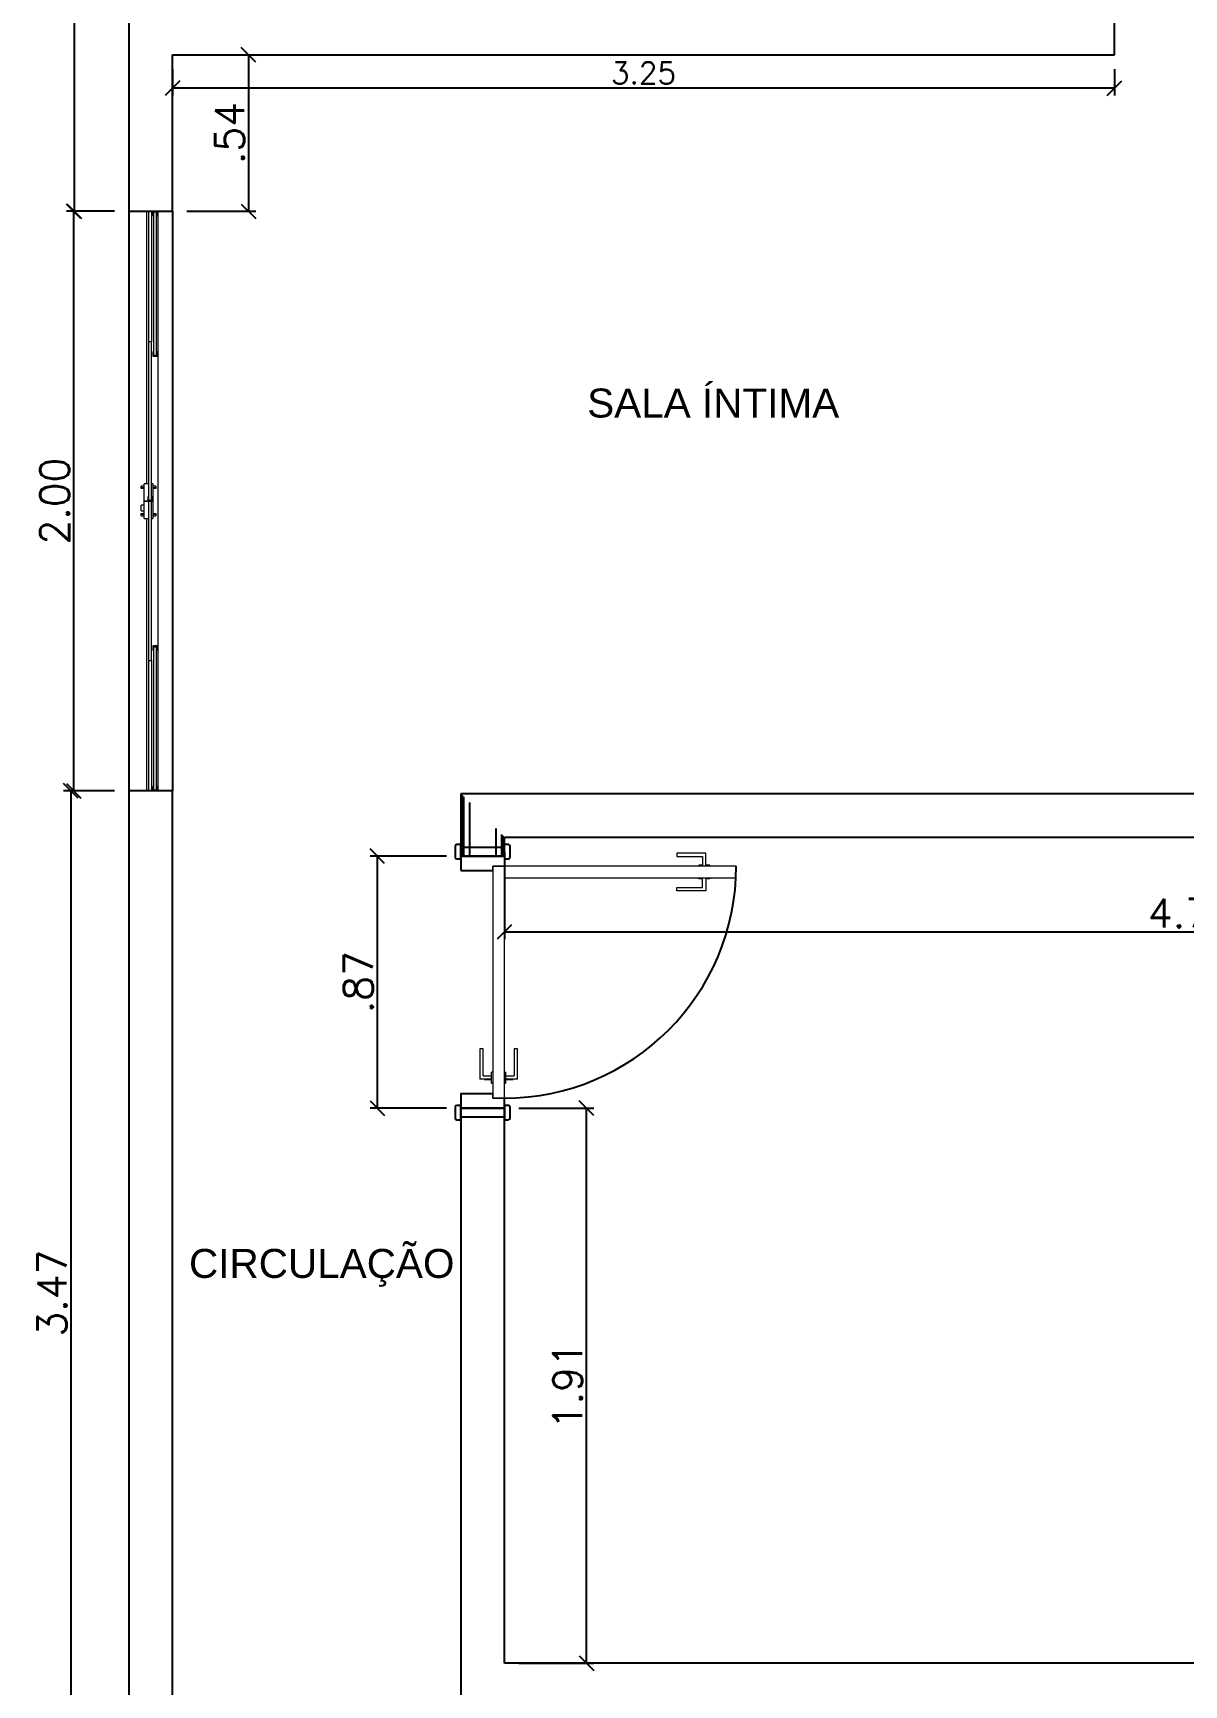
# Model space of a CAD drawing. Header units: metres. Extents: x 49881.8 to 49890.2, y 45902.3 to 45921.9.
# Drawn here: x 49881.78 to 49885.75, y 45910.67 to 45916.37 of the extents above; entities that cross this region are included whole.
import ezdxf

# ---------------------------------------------------------------- set-up
doc = ezdxf.new("R2010")
doc.units = ezdxf.units.M
doc.layers.add('A-FLOR-PATT', color=8, linetype='Continuous', lineweight=9)
for name, color, linetype in [('ARQ-ALVNARIA (Paredes)', 4, 'Continuous'), ('ARQ-ESQ-01', 1, 'Continuous'), ('LEGENDAS', 30, 'Continuous')]:
    doc.layers.add(name, color=color, linetype=linetype)
doc.styles.add('ROMANS', font='romans.shx')
doc.styles.get("Standard").update_dxf_attribs({"font": 'arial.ttf'})
doc.dimstyles.new('1-50', dxfattribs={"dimscale": 0.5, "dimtxt": 0.2, "dimasz": 0.1, "dimexe": 0.05, "dimexo": 0.1, "dimgap": 0.03, "dimtad": 1, "dimzin": 5, "dimdsep": 46, "dimtxsty": 'ROMANS', "dimblk": 'OBLIQUE', "dimcen": 0, "dimclrd": 256, "dimclre": 256, "dimclrt": 2, "dimadec": 0, "dimazin": 0, "dimtfac": 1, "dimtofl": 0, "dimtmove": 2, "dimatfit": 3, "dimfxl": 0.04, "dimtolj": 1, "dimtzin": 1, "dimarcsym": 0})

# ---------------------------------------------------------------- blocks, each defined once
blk = doc.blocks.new('_Oblique')
at = {"color": 0, "linetype": 'ByBlock', "lineweight": -2}
blk.add_line((-0.5, -0.5), (0.5, 0.5), dxfattribs=at)
blk = doc.blocks.new('*D91')
at = {"layer": 'Defpoints', "color": 0, "transparency": 16777216}
for p in [(49882.2564, 45916.2918), (49885.5064, 45916.2918), (49882.2564, 45916.1765)]:
    blk.add_point(p, dxfattribs=at)
at = {"layer": 'LEGENDAS', "lineweight": -2, "transparency": 16777216}
for p, q in [((49882.2564, 45916.2418), (49882.2564, 45916.1515)), ((49885.5064, 45916.2418), (49885.5064, 45916.1515)), ((49885.5064, 45916.1765), (49882.2564, 45916.1765))]:
    blk.add_line(p, q, dxfattribs=at)
at = {"layer": 'LEGENDAS', "lineweight": -2, "transparency": 16777216, "xscale": 0.05, "yscale": 0.05, "zscale": 0.05, "rotation": 180}
blk.add_blockref('_Oblique', (49882.2564, 45916.1765), dxfattribs=at)
at = {"layer": 'LEGENDAS', "lineweight": -2, "transparency": 16777216, "xscale": 0.05, "yscale": 0.05, "zscale": 0.05}
blk.add_blockref('_Oblique', (49885.5064, 45916.1765), dxfattribs=at)
at = {"layer": 'LEGENDAS', "color": 2, "transparency": 16777216, "insert": (49883.8814, 45916.229), "char_height": 0.1, "attachment_point": 5, "style": 'ROMANS'}
blk.add_mtext('\\A1;{\\H0.75x;3.25}', dxfattribs=at)
blk = doc.blocks.new('*D92')
at = {"layer": 'Defpoints', "color": 0, "transparency": 16777216}
for p in [(49882.2564, 45916.2918), (49882.2564, 45915.7518), (49882.5186, 45915.7518)]:
    blk.add_point(p, dxfattribs=at)
at = {"layer": 'LEGENDAS', "lineweight": -2, "transparency": 16777216}
for p, q in [((49882.3064, 45916.2918), (49882.5436, 45916.2918)), ((49882.5186, 45916.2918), (49882.5186, 45915.7518)), ((49882.3064, 45915.7518), (49882.5436, 45915.7518))]:
    blk.add_line(p, q, dxfattribs=at)
at = {"layer": 'LEGENDAS', "lineweight": -2, "transparency": 16777216, "xscale": 0.05, "yscale": 0.05, "zscale": 0.05}
for p, rotation in [((49882.5186, 45916.2918), 90), ((49882.5186, 45915.7518), 270)]:
    blk.add_blockref('_Oblique', p, dxfattribs=dict(at, rotation=rotation))
at = {"layer": 'LEGENDAS', "color": 2, "transparency": 16777216, "insert": (49882.4536, 45916.0218), "char_height": 0.1, "attachment_point": 5, "rotation": 90, "style": 'ROMANS'}
blk.add_mtext('\\A1;.54', dxfattribs=at)
blk = doc.blocks.new('*D107')
at = {"layer": 'Defpoints', "color": 0, "transparency": 16777216}
for p in [(49882.1064, 45917.6418), (49881.9177, 45915.7518), (49882.1064, 45915.7518)]:
    blk.add_point(p, dxfattribs=at)
at = {"layer": 'LEGENDAS', "lineweight": -2, "transparency": 16777216}
for p, q in [((49882.0564, 45917.6418), (49881.8927, 45917.6418)), ((49881.9177, 45917.6418), (49881.9177, 45915.7518)), ((49882.0564, 45915.7518), (49881.8927, 45915.7518))]:
    blk.add_line(p, q, dxfattribs=at)
at = {"layer": 'LEGENDAS', "lineweight": -2, "transparency": 16777216, "xscale": 0.05, "yscale": 0.05, "zscale": 0.05}
for p, rotation in [((49881.9177, 45917.6418), 90), ((49881.9177, 45915.7518), 270)]:
    blk.add_blockref('_Oblique', p, dxfattribs=dict(at, rotation=rotation))
at = {"layer": 'LEGENDAS', "color": 2, "transparency": 16777216, "insert": (49881.8527, 45916.6968), "char_height": 0.1, "attachment_point": 5, "rotation": 90, "style": 'ROMANS'}
blk.add_mtext('\\A1;1.89', dxfattribs=at)
blk = doc.blocks.new('*D108')
at = {"layer": 'Defpoints', "color": 0, "transparency": 16777216}
for p in [(49882.1064, 45915.7518), (49881.9153, 45913.7518), (49882.1064, 45913.7518)]:
    blk.add_point(p, dxfattribs=at)
at = {"layer": 'LEGENDAS', "lineweight": -2, "transparency": 16777216}
for p, q in [((49882.0564, 45915.7518), (49881.8903, 45915.7518)), ((49881.9153, 45915.7518), (49881.9153, 45913.7518)), ((49882.0564, 45913.7518), (49881.8903, 45913.7518))]:
    blk.add_line(p, q, dxfattribs=at)
at = {"layer": 'LEGENDAS', "lineweight": -2, "transparency": 16777216, "xscale": 0.05, "yscale": 0.05, "zscale": 0.05}
for p, rotation in [((49881.9153, 45915.7518), 90), ((49881.9153, 45913.7518), 270)]:
    blk.add_blockref('_Oblique', p, dxfattribs=dict(at, rotation=rotation))
at = {"layer": 'LEGENDAS', "color": 2, "transparency": 16777216, "insert": (49881.8503, 45914.7518), "char_height": 0.1, "attachment_point": 5, "rotation": 90, "style": 'ROMANS'}
blk.add_mtext('\\A1;2.00', dxfattribs=at)
blk = doc.blocks.new('*D109')
at = {"layer": 'Defpoints', "color": 0, "transparency": 16777216}
for p in [(49882.1064, 45913.7518), (49881.906, 45910.2859), (49882.1064, 45910.2859)]:
    blk.add_point(p, dxfattribs=at)
at = {"layer": 'LEGENDAS', "lineweight": -2, "transparency": 16777216}
for p, q in [((49882.0564, 45913.7518), (49881.881, 45913.7518)), ((49881.906, 45913.7518), (49881.906, 45910.2859)), ((49882.0564, 45910.2859), (49881.881, 45910.2859))]:
    blk.add_line(p, q, dxfattribs=at)
at = {"layer": 'LEGENDAS', "lineweight": -2, "transparency": 16777216, "xscale": 0.05, "yscale": 0.05, "zscale": 0.05}
for p, rotation in [((49881.906, 45913.7518), 90), ((49881.906, 45910.2859), 270)]:
    blk.add_blockref('_Oblique', p, dxfattribs=dict(at, rotation=rotation))
at = {"layer": 'LEGENDAS', "color": 2, "transparency": 16777216, "insert": (49881.841, 45912.0188), "char_height": 0.1, "attachment_point": 5, "rotation": 90, "style": 'ROMANS'}
blk.add_mtext('\\A1;3.47', dxfattribs=at)
blk = doc.blocks.new('*D141')
at = {"layer": 'Defpoints', "color": 0, "transparency": 16777216}
for p in [(49883.2514, 45913.5268), (49882.963, 45912.6568), (49883.2514, 45912.6568)]:
    blk.add_point(p, dxfattribs=at)
at = {"layer": 'LEGENDAS', "lineweight": -2, "transparency": 16777216}
for p, q in [((49883.2014, 45913.5268), (49882.938, 45913.5268)), ((49882.963, 45913.5268), (49882.963, 45912.6568)), ((49883.2014, 45912.6568), (49882.938, 45912.6568))]:
    blk.add_line(p, q, dxfattribs=at)
at = {"layer": 'LEGENDAS', "lineweight": -2, "transparency": 16777216, "xscale": 0.05, "yscale": 0.05, "zscale": 0.05}
for p, rotation in [((49882.963, 45913.5268), 90), ((49882.963, 45912.6568), 270)]:
    blk.add_blockref('_Oblique', p, dxfattribs=dict(at, rotation=rotation))
at = {"layer": 'LEGENDAS', "color": 2, "transparency": 16777216, "insert": (49882.898, 45913.0918), "char_height": 0.1, "attachment_point": 5, "rotation": 90, "style": 'ROMANS'}
blk.add_mtext('\\A1;.87', dxfattribs=at)
blk = doc.blocks.new('*D142')
at = {"layer": 'ARQ-ALVNARIA (Paredes)', "lineweight": -2, "transparency": 16777216}
for p, q in [((49883.4514, 45912.6568), (49883.7096, 45912.6568)), ((49883.6846, 45910.7418), (49883.6846, 45912.6568)), ((49883.4514, 45910.7418), (49883.7096, 45910.7418))]:
    blk.add_line(p, q, dxfattribs=at)
at = {"layer": 'Defpoints', "color": 0, "transparency": 16777216}
for p in [(49883.4014, 45912.6568), (49883.6846, 45912.6568), (49883.4014, 45910.7418)]:
    blk.add_point(p, dxfattribs=at)
at = {"layer": 'ARQ-ALVNARIA (Paredes)', "lineweight": -2, "transparency": 16777216, "xscale": 0.05, "yscale": 0.05, "zscale": 0.05}
for p, rotation in [((49883.6846, 45912.6568), 90), ((49883.6846, 45910.7418), 270)]:
    blk.add_blockref('_Oblique', p, dxfattribs=dict(at, rotation=rotation))
at = {"layer": 'ARQ-ALVNARIA (Paredes)', "color": 2, "transparency": 16777216, "insert": (49883.6196, 45911.6993), "char_height": 0.1, "attachment_point": 5, "rotation": 90, "style": 'ROMANS'}
blk.add_mtext('\\A1;1.91', dxfattribs=at)
blk = doc.blocks.new('*D144')
at = {"layer": 'Defpoints', "color": 0, "transparency": 16777216}
for p in [(49883.4014, 45913.5918), (49888.1414, 45913.5918), (49888.1414, 45913.2649)]:
    blk.add_point(p, dxfattribs=at)
at = {"layer": 'LEGENDAS', "lineweight": -2, "transparency": 16777216}
for p, q in [((49883.4014, 45913.5418), (49883.4014, 45913.2399)), ((49888.1414, 45913.5418), (49888.1414, 45913.2399)), ((49883.4014, 45913.2649), (49888.1414, 45913.2649))]:
    blk.add_line(p, q, dxfattribs=at)
at = {"layer": 'LEGENDAS', "lineweight": -2, "transparency": 16777216, "xscale": 0.05, "yscale": 0.05, "zscale": 0.05, "rotation": 180}
blk.add_blockref('_Oblique', (49883.4014, 45913.2649), dxfattribs=at)
at = {"layer": 'LEGENDAS', "lineweight": -2, "transparency": 16777216, "xscale": 0.05, "yscale": 0.05, "zscale": 0.05}
blk.add_blockref('_Oblique', (49888.1414, 45913.2649), dxfattribs=at)
at = {"layer": 'LEGENDAS', "color": 2, "transparency": 16777216, "insert": (49885.7714, 45913.3299), "char_height": 0.1, "attachment_point": 5, "style": 'ROMANS'}
blk.add_mtext('\\A1;4.74', dxfattribs=at)

msp = doc.modelspace()

# ---------------------------------------------------------------- hatches: boundary and pattern name
at = {"layer": 'A-FLOR-PATT'}
for points in [[(49882.1589, 45914.795), (49882.1586, 45914.7952), (49882.1489, 45914.795)], [(49882.1989, 45914.795), (49882.1986, 45914.7952), (49882.1889, 45914.795)], [(49882.1989, 45914.7084), (49882.1989, 45914.7085), (49882.1891, 45914.7084)]]:
    msp.add_hatch(color=256, dxfattribs=at).paths.add_polyline_path(points, flags=0)

# ---------------------------------------------------------------- linework, layer by layer
at = {"layer": 'A-FLOR-PATT', "lineweight": 25}
for p, q in [((49882.1064, 45915.7518), (49882.1889, 45915.7518)), ((49882.2039, 45915.7518), (49882.2564, 45915.7518)), ((49882.1889, 45913.7518), (49882.1064, 45913.7518)), ((49882.2564, 45913.7518), (49882.2039, 45913.7518))]:
    msp.add_line(p, q, dxfattribs=at)
at = {"layer": 'A-FLOR-PATT'}
for p, q in [((49882.1664, 45915.7518), (49882.1664, 45914.8114)), ((49882.1664, 45915.7518), (49882.1664, 45914.8114)), ((49882.1739, 45915.7518), (49882.1739, 45915.3018)), ((49882.1839, 45915.7518), (49882.1839, 45915.3018)), ((49882.2014, 45915.7493), (49882.1914, 45915.7493)), ((49882.1914, 45915.7493), (49882.1914, 45915.2543)), ((49882.2014, 45915.2543), (49882.2014, 45915.7493)), ((49882.2064, 45915.7518), (49882.2064, 45913.7518)), ((49882.2064, 45915.7518), (49882.2064, 45913.7518)), ((49882.1739, 45915.3018), (49882.1739, 45914.7543)), ((49882.1839, 45915.3018), (49882.1739, 45915.3018)), ((49882.1839, 45914.7543), (49882.1839, 45915.3018)), ((49882.1914, 45915.2543), (49882.2014, 45915.2543)), ((49882.1739, 45914.8118), (49882.1589, 45914.8118)), ((49882.1589, 45914.8018), (49882.1589, 45914.8118)), ((49882.1889, 45914.8118), (49882.1839, 45914.8118)), ((49882.1889, 45914.8114), (49882.1889, 45914.8118)), ((49882.1889, 45914.8118), (49882.1889, 45914.8018)), ((49882.1589, 45914.803), (49882.1489, 45914.803)), ((49882.1489, 45914.7981), (49882.1489, 45914.803)), ((49882.1489, 45914.7952), (49882.1489, 45914.7981)), ((49882.1489, 45914.7981), (49882.1589, 45914.7981)), ((49882.1589, 45914.7952), (49882.1489, 45914.7952)), ((49882.1589, 45914.795), (49882.1489, 45914.795)), ((49882.1589, 45914.7518), (49882.1589, 45914.8018)), ((49882.1739, 45914.7668), (49882.1714, 45914.7668)), ((49882.1714, 45914.7668), (49882.1714, 45914.7518)), ((49882.1739, 45914.7543), (49882.1739, 45914.7668)), ((49882.1839, 45914.7543), (49882.1739, 45914.7543)), ((49882.1739, 45914.7543), (49882.1839, 45914.7543)), ((49882.1864, 45914.7668), (49882.1839, 45914.7668)), ((49882.1839, 45914.7668), (49882.1839, 45914.7543)), ((49882.1864, 45914.7518), (49882.1864, 45914.7668)), ((49882.1989, 45914.803), (49882.1889, 45914.803)), ((49882.1889, 45914.8018), (49882.1889, 45914.7518)), ((49882.1889, 45914.7981), (49882.1989, 45914.7981)), ((49882.1989, 45914.7952), (49882.1889, 45914.7952)), ((49882.1989, 45914.795), (49882.1889, 45914.795)), ((49882.1989, 45914.803), (49882.1989, 45914.7981)), ((49882.1989, 45914.7981), (49882.1989, 45914.7952)), ((49882.1589, 45914.7377), (49882.1489, 45914.7377)), ((49882.1489, 45914.7177), (49882.1489, 45914.7377)), ((49882.1489, 45914.7177), (49882.1589, 45914.7177)), ((49882.1489, 45914.7085), (49882.1589, 45914.7085)), ((49882.1489, 45914.7055), (49882.1489, 45914.7084)), ((49882.1489, 45914.7084), (49882.1589, 45914.7084)), ((49882.1489, 45914.7006), (49882.1489, 45914.7055)), ((49882.1589, 45914.7055), (49882.1489, 45914.7055)), ((49882.1489, 45914.7006), (49882.1589, 45914.7006)), ((49882.1589, 45914.7018), (49882.1589, 45914.7518)), ((49882.1589, 45914.7518), (49882.1714, 45914.7518)), ((49882.1714, 45914.7518), (49882.1589, 45914.7518)), ((49882.1589, 45914.6918), (49882.1589, 45914.7018)), ((49882.1714, 45914.7518), (49882.1864, 45914.7518)), ((49882.1739, 45914.7518), (49882.1739, 45914.2018)), ((49882.1839, 45914.7518), (49882.1739, 45914.7518)), ((49882.1839, 45914.2018), (49882.1839, 45914.7518)), ((49882.1864, 45914.7518), (49882.1889, 45914.7518)), ((49882.1889, 45914.7518), (49882.1864, 45914.7518)), ((49882.1889, 45914.7518), (49882.1889, 45914.7018)), ((49882.1889, 45914.7085), (49882.1989, 45914.7085)), ((49882.1889, 45914.7084), (49882.1989, 45914.7084)), ((49882.1989, 45914.7055), (49882.1889, 45914.7055)), ((49882.1889, 45914.7018), (49882.1889, 45914.6918)), ((49882.1889, 45914.7006), (49882.1989, 45914.7006)), ((49882.1989, 45914.7084), (49882.1989, 45914.7055)), ((49882.1989, 45914.7055), (49882.1989, 45914.7006)), ((49882.1589, 45914.6918), (49882.1739, 45914.6918)), ((49882.1664, 45914.6921), (49882.1664, 45913.7518)), ((49882.1664, 45914.6921), (49882.1664, 45913.7518)), ((49882.1839, 45914.6918), (49882.1889, 45914.6918)), ((49882.1889, 45914.6918), (49882.1889, 45914.6921)), ((49882.2014, 45914.2493), (49882.1914, 45914.2493)), ((49882.1914, 45914.2493), (49882.1914, 45913.7543)), ((49882.2014, 45913.7543), (49882.2014, 45914.2493)), ((49882.1739, 45914.2018), (49882.1839, 45914.2018)), ((49882.1739, 45914.2018), (49882.1739, 45913.7518)), ((49882.1839, 45914.2018), (49882.1839, 45913.7518)), ((49882.1914, 45913.7543), (49882.2014, 45913.7543)), ((49883.9962, 45913.5367), (49883.9962, 45913.5253)), ((49884.0962, 45913.5367), (49883.9962, 45913.5367)), ((49883.9962, 45913.5253), (49884.0847, 45913.5253)), ((49884.0847, 45913.5253), (49884.0847, 45913.4958)), ((49884.0962, 45913.4958), (49884.0962, 45913.5367)), ((49884.2014, 45913.4918), (49883.4014, 45913.4918)), ((49883.4014, 45913.4518), (49884.2014, 45913.4518)), ((49884.0724, 45913.4958), (49884.0724, 45913.4918)), ((49884.0847, 45913.4958), (49884.0724, 45913.4958)), ((49884.0724, 45913.4478), (49884.0724, 45913.4518)), ((49884.0847, 45913.4478), (49884.0724, 45913.4478)), ((49884.0847, 45913.4183), (49884.0847, 45913.4478)), ((49884.1103, 45913.4958), (49884.0962, 45913.4958)), ((49884.0962, 45913.4478), (49884.0962, 45913.4068)), ((49884.1103, 45913.4478), (49884.0962, 45913.4478)), ((49884.1103, 45913.4918), (49884.1103, 45913.4958)), ((49884.1103, 45913.4518), (49884.1103, 45913.4478)), ((49884.2014, 45913.4518), (49884.2014, 45913.4918)), ((49883.9962, 45913.4183), (49884.0847, 45913.4183)), ((49883.9962, 45913.4068), (49883.9962, 45913.4183)), ((49884.0962, 45913.4068), (49883.9962, 45913.4068)), ((49883.3279, 45912.8618), (49883.3164, 45912.8618)), ((49883.3164, 45912.8618), (49883.3164, 45912.7569)), ((49883.3279, 45912.7684), (49883.3279, 45912.8618)), ((49883.4463, 45912.8618), (49883.4348, 45912.8618)), ((49883.4348, 45912.8618), (49883.4348, 45912.7684)), ((49883.4463, 45912.7569), (49883.4463, 45912.8618)), ((49883.3279, 45912.7684), (49883.3574, 45912.7684)), ((49883.3614, 45912.7808), (49883.3574, 45912.7808)), ((49883.3574, 45912.7748), (49883.3574, 45912.7808)), ((49883.3574, 45912.7488), (49883.3574, 45912.7748)), ((49883.4054, 45912.7808), (49883.4014, 45912.7808)), ((49883.4054, 45912.7808), (49883.4054, 45912.7748)), ((49883.4054, 45912.7748), (49883.4054, 45912.7488)), ((49883.4054, 45912.7684), (49883.4348, 45912.7684)), ((49883.3574, 45912.7569), (49883.3164, 45912.7569)), ((49883.3328, 45912.7562), (49883.3328, 45912.7571)), ((49883.3328, 45912.7563), (49883.3328, 45912.7562)), ((49883.3328, 45912.7562), (49883.3574, 45912.7562)), ((49883.3574, 45912.7428), (49883.3574, 45912.7488)), ((49883.3574, 45912.7428), (49883.3614, 45912.7428)), ((49883.4014, 45912.7428), (49883.4054, 45912.7428)), ((49883.4463, 45912.7569), (49883.4054, 45912.7569)), ((49883.4054, 45912.7562), (49883.4314, 45912.7562)), ((49883.4054, 45912.7488), (49883.4054, 45912.7428)), ((49883.4314, 45912.7571), (49883.4314, 45912.7562)), ((49883.4314, 45912.7562), (49883.4314, 45912.7563))]:
    msp.add_line(p, q, dxfattribs=at)
at = {"layer": 'A-FLOR-PATT', "lineweight": 15}
for p, q in [((49882.2039, 45915.7518), (49882.1889, 45915.7518)), ((49882.1889, 45915.7518), (49882.1889, 45915.7368)), ((49882.1889, 45915.7368), (49882.1914, 45915.7368)), ((49882.1914, 45915.7368), (49882.1914, 45915.7493)), ((49882.1914, 45915.7493), (49882.2014, 45915.7493)), ((49882.2014, 45915.7493), (49882.2014, 45915.7368)), ((49882.2014, 45915.7368), (49882.2039, 45915.7368)), ((49882.2039, 45915.7368), (49882.2039, 45915.7518)), ((49882.1914, 45915.2668), (49882.1889, 45915.2668)), ((49882.1889, 45915.2668), (49882.1889, 45915.2518)), ((49882.1889, 45915.2518), (49882.2039, 45915.2518)), ((49882.1914, 45915.2543), (49882.1914, 45915.2668)), ((49882.2014, 45915.2543), (49882.1914, 45915.2543)), ((49882.2039, 45915.2668), (49882.2014, 45915.2668)), ((49882.2014, 45915.2668), (49882.2014, 45915.2543)), ((49882.2039, 45915.2518), (49882.2039, 45915.2668)), ((49882.2039, 45914.2518), (49882.1889, 45914.2518)), ((49882.1889, 45914.2518), (49882.1889, 45914.2368)), ((49882.1914, 45914.2368), (49882.1914, 45914.2493)), ((49882.1914, 45914.2493), (49882.2014, 45914.2493)), ((49882.2014, 45914.2493), (49882.2014, 45914.2368)), ((49882.2039, 45914.2368), (49882.2039, 45914.2518)), ((49882.1889, 45914.2368), (49882.1914, 45914.2368)), ((49882.2014, 45914.2368), (49882.2039, 45914.2368)), ((49882.1914, 45913.7668), (49882.1889, 45913.7668)), ((49882.1889, 45913.7668), (49882.1889, 45913.7518)), ((49882.1889, 45913.7518), (49882.2039, 45913.7518)), ((49882.1914, 45913.7543), (49882.1914, 45913.7668)), ((49882.2014, 45913.7543), (49882.1914, 45913.7543)), ((49882.2039, 45913.7668), (49882.2014, 45913.7668)), ((49882.2014, 45913.7668), (49882.2014, 45913.7543)), ((49882.2039, 45913.7518), (49882.2039, 45913.7668)), ((49883.4014, 45913.5668), (49883.4014, 45913.5168)), ((49883.2514, 45913.5568), (49883.2514, 45913.5268)), ((49883.4014, 45913.5268), (49883.4014, 45913.5568)), ((49883.4014, 45913.4938), (49883.4014, 45913.5268)), ((49883.4014, 45913.4918), (49883.3614, 45913.4918)), ((49883.3614, 45913.4918), (49883.3614, 45912.6918)), ((49883.3614, 45913.4778), (49883.3614, 45913.4918)), ((49883.3614, 45913.4918), (49883.3994, 45913.4918)), ((49883.4014, 45912.6918), (49883.4014, 45913.4918)), ((49883.3614, 45912.6918), (49883.3614, 45912.7058)), ((49883.3614, 45912.6918), (49883.4014, 45912.6918)), ((49883.3994, 45912.6918), (49883.3614, 45912.6918))]:
    msp.add_line(p, q, dxfattribs=at)
for centre, radius, start, end in [((49883.2524, 45913.4778), 0.001, 180, 270), ((49883.3604, 45913.4778), 0.001, 270, 0), ((49883.3994, 45913.4938), 0.002, 270, 0), ((49883.3604, 45912.7058), 0.001, 0, 90)]:
    msp.add_arc(centre, radius, start, end, dxfattribs=at)
at = {"layer": 'ARQ-ALVNARIA (Paredes)'}
for p, q in [((49882.1064, 45917.6418), (49882.1064, 45916.2918)), ((49885.5064, 45916.2918), (49885.5064, 45916.5068)), ((49882.1064, 45916.2918), (49882.1064, 45915.7518)), ((49882.2564, 45915.7518), (49882.2564, 45916.2918)), ((49882.2564, 45916.2918), (49885.5064, 45916.2918)), ((49882.1064, 45913.7518), (49882.1064, 45910.5918)), ((49882.2564, 45910.5918), (49882.2564, 45913.7518)), ((49886.4064, 45913.7418), (49883.2514, 45913.7418)), ((49883.2514, 45913.7418), (49883.2514, 45913.5268)), ((49883.2564, 45913.5268), (49883.2564, 45913.7368)), ((49883.2614, 45913.5268), (49883.2614, 45913.7318)), ((49883.2814, 45913.7118), (49883.2814, 45913.5268)), ((49883.3714, 45913.6218), (49883.3714, 45913.5268)), ((49883.2314, 45913.5608), (49883.2314, 45913.5228)), ((49883.2514, 45913.5668), (49883.2374, 45913.5668)), ((49883.2514, 45913.5168), (49883.2514, 45913.5668)), ((49883.3914, 45913.6018), (49883.3914, 45913.5268)), ((49883.3964, 45913.5968), (49883.3964, 45913.5268)), ((49883.4014, 45913.5918), (49888.1414, 45913.5918)), ((49883.4014, 45913.5268), (49883.4014, 45913.5918)), ((49883.4154, 45913.5668), (49883.4014, 45913.5668)), ((49883.4214, 45913.5228), (49883.4214, 45913.5608)), ((49883.2374, 45913.5168), (49883.2514, 45913.5168)), ((49883.4014, 45913.5568), (49883.2514, 45913.5568)), ((49883.2514, 45913.5268), (49883.4014, 45913.5268)), ((49883.2514, 45913.5268), (49883.4014, 45913.5268)), ((49883.4014, 45913.5268), (49883.2514, 45913.5268)), ((49883.2514, 45913.5268), (49883.2514, 45913.4778)), ((49883.4014, 45913.5168), (49883.4154, 45913.5168)), ((49883.2524, 45913.4768), (49883.3604, 45913.4768)), ((49883.2514, 45912.7058), (49883.2514, 45912.6568)), ((49883.3604, 45912.7068), (49883.2524, 45912.7068)), ((49883.2314, 45912.6608), (49883.2314, 45912.6228)), ((49883.2514, 45912.6668), (49883.2374, 45912.6668)), ((49883.2514, 45912.6168), (49883.2514, 45912.6668)), ((49883.4014, 45912.6568), (49883.2514, 45912.6568)), ((49883.2514, 45912.6568), (49883.2514, 45910.5918)), ((49883.4014, 45912.6568), (49883.2514, 45912.6568)), ((49883.2514, 45912.6568), (49883.2514, 45912.6268)), ((49883.2514, 45912.6568), (49883.4014, 45912.6568)), ((49883.4014, 45912.6568), (49883.4014, 45912.6898)), ((49883.4014, 45912.6668), (49883.4014, 45912.6168)), ((49883.4154, 45912.6668), (49883.4014, 45912.6668)), ((49883.4014, 45910.7418), (49883.4014, 45912.6568)), ((49883.4014, 45912.6268), (49883.4014, 45912.6568)), ((49883.4214, 45912.6228), (49883.4214, 45912.6608)), ((49883.2374, 45912.6168), (49883.2514, 45912.6168)), ((49883.2514, 45912.6268), (49883.4014, 45912.6268)), ((49883.4014, 45912.6168), (49883.4154, 45912.6168)), ((49888.9564, 45910.7418), (49883.4014, 45910.7418)), ((49888.9564, 45910.7418), (49883.4014, 45910.7418))]:
    msp.add_line(p, q, dxfattribs=at)
for centre, radius, start, end in [((49883.2374, 45913.5608), 0.006, 90, 180), ((49883.4154, 45913.5608), 0.006, 0, 90), ((49883.2374, 45913.5228), 0.006, 180, 270), ((49883.4154, 45913.5228), 0.006, 270, 0), ((49883.2524, 45912.7058), 0.001, 90, 180), ((49883.2374, 45912.6608), 0.006, 90, 180), ((49883.3994, 45912.6898), 0.002, 0, 90), ((49883.4154, 45912.6608), 0.006, 0, 90), ((49883.2374, 45912.6228), 0.006, 180, 270), ((49883.4154, 45912.6228), 0.006, 270, 0)]:
    msp.add_arc(centre, radius, start, end, dxfattribs=at)
at = {"layer": 'ARQ-ESQ-01'}
for p, q in [((49882.1064, 45915.7518), (49882.1064, 45913.7518)), ((49882.2564, 45915.7518), (49882.2564, 45913.7518))]:
    msp.add_line(p, q, dxfattribs=at)
msp.add_arc((49883.4014, 45913.4918), 0.8, 270, 0, dxfattribs=at)

# ---------------------------------------------------------------- texts
at = {"layer": 'A-FLOR-PATT', "lineweight": 25, "char_height": 0.1, "attachment_point": 1}
for s, insert in [('SALA ÍNTIMA', (49883.6871, 45915.1401)), ('CIRCULAÇÃO', (49882.3134, 45912.1713))]:
    msp.add_mtext_dynamic_manual_height_columns(s, width=0.946816, gutter_width=12.5, heights=[0.1034], dxfattribs=dict(at, insert=insert))

# ---------------------------------------------------------------- dimensions: what is measured, and where the dimension line sits
at = {"layer": 'ARQ-ALVNARIA (Paredes)'}
dim = msp.add_linear_dim(base=(49883.6846214244, 45912.6567874201), p1=(49883.4013687084, 45910.7417874209), p2=(49883.4013687084, 45912.6567874201), angle=90, dimstyle='1-50', dxfattribs=at)
dim.commit()
dim.dimension.update_dxf_attribs({"geometry": '*D142', "text_midpoint": (49883.6196214244, 45911.6992874205)})
at = {"layer": 'LEGENDAS'}
for base, p1, p2, picture, middle in [((49881.9177, 45915.7518), (49882.1064, 45917.6418), (49882.1064, 45915.7518), '*D107', (49881.8527, 45916.6968)), ((49882.5186, 45915.7518), (49882.2564, 45916.2918), (49882.2564, 45915.7518), '*D92', (49882.4536, 45916.0218)), ((49881.9153, 45913.7518), (49882.1064, 45915.7518), (49882.1064, 45913.7518), '*D108', (49881.8503, 45914.7518)), ((49881.906, 45910.2859), (49882.1064, 45913.7518), (49882.1064, 45910.2859), '*D109', (49881.841, 45912.0188)), ((49882.963, 45912.6568), (49883.2514, 45913.5268), (49883.2514, 45912.6568), '*D141', (49882.898, 45913.0918))]:
    dim = msp.add_linear_dim(base=base, p1=p1, p2=p2, angle=90, dimstyle='1-50', dxfattribs=at)
    dim.commit()
    dim.dimension.update_dxf_attribs({"geometry": picture, "text_midpoint": middle})
dim = msp.add_linear_dim(base=(49882.2564, 45916.1765), p1=(49885.5064, 45916.2918), p2=(49882.2564, 45916.2918), text='{\\H0.75x;<>}', dimstyle='1-50', dxfattribs=at)
dim.commit()
dim.dimension.update_dxf_attribs({"geometry": '*D91', "text_midpoint": (49883.8814, 45916.229)})
dim = msp.add_linear_dim(base=(49888.1414, 45913.2649), p1=(49883.4014, 45913.5918), p2=(49888.1414, 45913.5918), dimstyle='1-50', dxfattribs=at)
dim.commit()
dim.dimension.update_dxf_attribs({"geometry": '*D144', "text_midpoint": (49885.7714, 45913.3299)})

doc.saveas('drawing.dxf')
